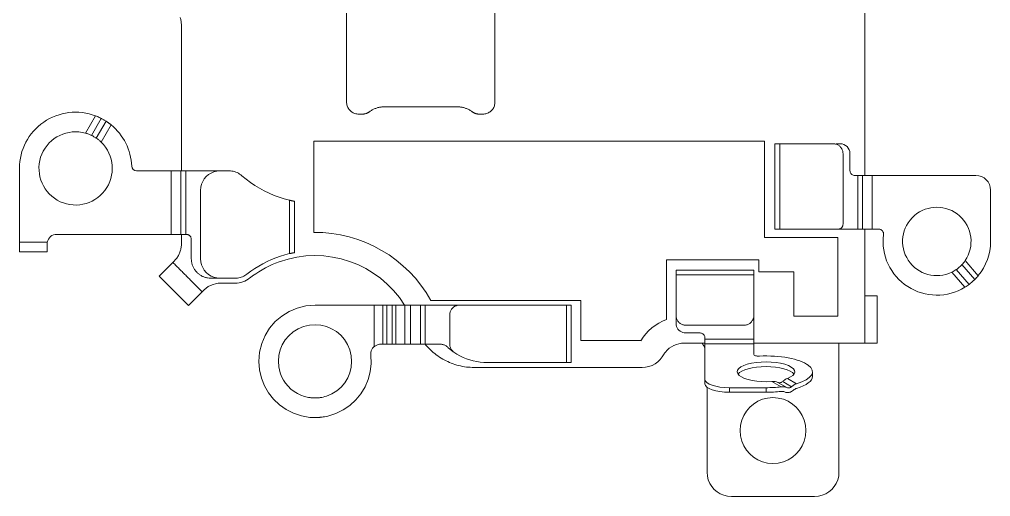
# Model space of a CAD drawing. Header units: millimetres. Extents: x 1863 to 2194, y 977 to 1295.
# Drawn here: x 2051.19 to 2071.07, y 1163.31 to 1173.08 of the extents above; entities that cross this region are included whole.
import ezdxf

# ---------------------------------------------------------------- set-up
doc = ezdxf.new("R2010")
doc.units = ezdxf.units.MM
doc.layers.add('2', color=7, linetype='Continuous', true_color=0xffffff)

msp = doc.modelspace()

# ---------------------------------------------------------------- linework, layer by layer
at = {"layer": '2', "color": 35, "linetype": 'Continuous', "lineweight": 18}
for p, q in [((2052.547, 1170.751), (2052.751, 1171.104)), ((2052.668, 1170.705), (2052.868, 1171.052)), ((2052.965, 1170.996), (2052.765, 1170.649)), ((2053.068, 1170.921), (2052.864, 1170.568)), ((2066.655, 1168.785), (2066.655, 1170.535)), ((2068.191, 1170.335), (2068.191, 1169.985)), ((2051.192, 1168.32), (2051.192, 1170.03)), ((2055.483, 1169.98), (2053.591, 1169.98)), ((2054.299, 1168.68), (2054.299, 1169.98)), ((2054.499, 1169.98), (2054.499, 1168.68)), ((2054.599, 1169.98), (2054.599, 1168.68)), ((2055.172, 1169.959), (2055.114, 1169.935)), ((2055.233, 1169.974), (2055.172, 1169.959)), ((2055.298, 1169.98), (2055.233, 1169.974)), ((2055.512, 1169.979), (2055.483, 1169.98)), ((2055.541, 1169.975), (2055.512, 1169.979)), ((2055.569, 1169.97), (2055.541, 1169.975)), ((2055.597, 1169.963), (2055.569, 1169.97)), ((2055.624, 1169.954), (2055.597, 1169.963)), ((2055.65, 1169.943), (2055.624, 1169.954)), ((2068.191, 1169.985), (2068.192, 1169.969)), ((2068.192, 1169.969), (2068.196, 1169.953)), ((2068.196, 1169.953), (2068.202, 1169.939)), ((2054.943, 1169.764), (2054.919, 1169.706)), ((2054.975, 1169.816), (2054.943, 1169.764)), ((2055.015, 1169.863), (2054.975, 1169.816)), ((2055.062, 1169.903), (2055.015, 1169.863)), ((2055.114, 1169.935), (2055.062, 1169.903)), ((2055.676, 1169.93), (2055.65, 1169.943)), ((2055.7, 1169.915), (2055.676, 1169.93)), ((2055.724, 1169.899), (2055.7, 1169.915)), ((2055.747, 1169.881), (2055.724, 1169.899)), ((2055.832, 1169.809), (2055.747, 1169.881)), ((2055.92, 1169.742), (2055.832, 1169.809)), ((2068.202, 1169.939), (2068.21, 1169.926)), ((2068.21, 1169.926), (2068.22, 1169.914)), ((2068.22, 1169.914), (2068.232, 1169.904)), ((2068.232, 1169.904), (2068.245, 1169.896)), ((2068.245, 1169.896), (2068.259, 1169.89)), ((2068.259, 1169.89), (2068.274, 1169.886)), ((2068.274, 1169.886), (2068.29, 1169.885)), ((2068.349, 1169.885), (2068.449, 1169.885)), ((2068.349, 1168.785), (2068.349, 1169.885)), ((2068.449, 1169.885), (2070.769, 1169.885)), ((2068.449, 1168.785), (2068.449, 1169.885)), ((2068.649, 1169.885), (2068.649, 1168.785)), ((2054.904, 1169.645), (2054.899, 1169.58)), ((2054.899, 1169.58), (2054.899, 1168.182)), ((2054.919, 1169.706), (2054.904, 1169.645)), ((2056.012, 1169.68), (2055.92, 1169.742)), ((2056.106, 1169.622), (2056.012, 1169.68)), ((2056.203, 1169.569), (2056.106, 1169.622)), ((2056.303, 1169.52), (2056.203, 1169.569)), ((2071.069, 1169.585), (2071.069, 1168.535)), ((2056.404, 1169.477), (2056.303, 1169.52)), ((2056.508, 1169.439), (2056.404, 1169.477)), ((2056.614, 1169.406), (2056.508, 1169.439)), ((2056.722, 1169.378), (2056.614, 1169.406)), ((2056.722, 1168.285), (2056.722, 1169.378)), ((2066.754, 1168.785), (2066.655, 1168.785)), ((2068.779, 1168.785), (2067.965, 1168.785)), ((2054.499, 1168.68), (2051.957, 1168.68)), ((2054.599, 1168.68), (2054.499, 1168.68)), ((2051.192, 1168.52), (2051.761, 1168.52)), ((2051.757, 1168.48), (2051.757, 1168.32)), ((2051.757, 1168.32), (2051.192, 1168.32)), ((2054.899, 1168.182), (2054.904, 1168.117)), ((2056.352, 1168.163), (2056.442, 1168.2)), ((2056.442, 1168.2), (2056.534, 1168.232)), ((2056.534, 1168.232), (2056.627, 1168.261)), ((2056.627, 1168.261), (2056.722, 1168.285)), ((2054.05, 1167.822), (2054.333, 1168.105)), ((2054.904, 1168.117), (2054.919, 1168.056)), ((2054.919, 1168.056), (2054.943, 1167.998)), ((2054.943, 1167.998), (2054.975, 1167.946)), ((2055.928, 1167.925), (2056.009, 1167.98)), ((2056.009, 1167.98), (2056.091, 1168.031)), ((2056.091, 1168.031), (2056.176, 1168.079)), ((2056.176, 1168.079), (2056.263, 1168.123)), ((2056.263, 1168.123), (2056.352, 1168.163)), ((2070.747, 1167.758), (2070.484, 1168.061)), ((2070.549, 1168.143), (2070.817, 1167.834)), ((2054.65, 1167.222), (2054.05, 1167.822)), ((2054.975, 1167.946), (2055.015, 1167.899)), ((2055.015, 1167.899), (2055.062, 1167.859)), ((2055.062, 1167.859), (2055.114, 1167.827)), ((2055.114, 1167.827), (2055.172, 1167.802)), ((2055.172, 1167.802), (2055.233, 1167.787)), ((2055.233, 1167.787), (2055.298, 1167.781)), ((2055.298, 1167.781), (2055.604, 1167.781)), ((2055.604, 1167.781), (2055.63, 1167.782)), ((2055.63, 1167.782), (2055.657, 1167.785)), ((2055.657, 1167.785), (2055.683, 1167.789)), ((2055.683, 1167.789), (2055.709, 1167.795)), ((2055.709, 1167.795), (2055.734, 1167.803)), ((2055.734, 1167.803), (2055.758, 1167.813)), ((2055.758, 1167.813), (2055.782, 1167.824)), ((2055.782, 1167.824), (2055.806, 1167.836)), ((2055.806, 1167.836), (2055.828, 1167.851)), ((2055.828, 1167.851), (2055.85, 1167.866)), ((2055.85, 1167.866), (2055.928, 1167.925)), ((2064.633, 1167.95), (2064.633, 1167.85)), ((2066.223, 1167.95), (2064.633, 1167.95)), ((2066.223, 1167.85), (2064.633, 1167.85)), ((2066.223, 1167.95), (2066.223, 1166.221)), ((2070.545, 1167.598), (2070.277, 1167.906)), ((2070.367, 1167.959), (2070.631, 1167.656)), ((2054.932, 1167.505), (2054.65, 1167.222)), ((2068.495, 1167.42), (2068.745, 1167.42)), ((2068.745, 1167.42), (2068.745, 1166.453)), ((2056.878, 1167.171), (2056.713, 1167.102)), ((2057.055, 1167.215), (2056.878, 1167.171)), ((2057.242, 1167.23), (2057.055, 1167.215)), ((2058.713, 1167.23), (2057.242, 1167.23)), ((2058.453, 1166.38), (2058.453, 1167.23)), ((2058.633, 1166.43), (2058.633, 1167.23)), ((2058.713, 1167.23), (2059.498, 1167.23)), ((2058.713, 1166.43), (2058.713, 1167.23)), ((2058.818, 1167.23), (2058.818, 1166.43)), ((2058.898, 1167.23), (2058.898, 1166.43)), ((2059.078, 1166.43), (2059.078, 1167.23)), ((2059.198, 1167.23), (2059.198, 1166.43)), ((2059.398, 1167.23), (2059.398, 1166.43)), ((2059.498, 1167.23), (2059.498, 1166.43)), ((2060.037, 1167.148), (2060.057, 1167.171)), ((2060.057, 1167.171), (2060.08, 1167.191)), ((2060.106, 1167.207), (2060.08, 1167.191)), ((2060.135, 1167.22), (2060.106, 1167.207)), ((2060.166, 1167.227), (2060.135, 1167.22)), ((2062.387, 1167.23), (2060.166, 1167.23)), ((2062.387, 1167.23), (2062.387, 1166.054)), ((2062.487, 1166.054), (2062.487, 1167.23)), ((2056.563, 1167.008), (2056.429, 1166.893)), ((2056.713, 1167.102), (2056.563, 1167.008)), ((2059.999, 1167.03), (2060.001, 1167.062)), ((2059.999, 1167.03), (2059.999, 1166.433)), ((2060.009, 1167.093), (2060.001, 1167.062)), ((2060.021, 1167.122), (2060.009, 1167.093)), ((2060.037, 1167.148), (2060.021, 1167.122)), ((2064.633, 1167.02), (2064.633, 1166.86)), ((2056.429, 1166.893), (2056.314, 1166.759)), ((2056.896, 1166.746), (2057.009, 1166.793)), ((2057.009, 1166.793), (2057.127, 1166.821)), ((2057.127, 1166.821), (2057.246, 1166.83)), ((2057.246, 1166.83), (2057.362, 1166.82)), ((2057.362, 1166.82), (2057.475, 1166.793)), ((2057.475, 1166.793), (2057.581, 1166.749)), ((2064.633, 1166.86), (2064.636, 1166.828)), ((2064.636, 1166.828), (2064.643, 1166.797)), ((2064.643, 1166.797), (2064.655, 1166.768)), ((2056.221, 1166.609), (2056.151, 1166.444)), ((2056.314, 1166.759), (2056.221, 1166.609)), ((2056.633, 1166.518), (2056.707, 1166.606)), ((2056.707, 1166.606), (2056.796, 1166.683)), ((2056.796, 1166.683), (2056.896, 1166.746)), ((2057.581, 1166.749), (2057.68, 1166.689)), ((2057.68, 1166.689), (2057.768, 1166.615)), ((2057.768, 1166.615), (2057.845, 1166.527)), ((2064.655, 1166.768), (2064.671, 1166.742)), ((2064.671, 1166.742), (2064.691, 1166.719)), ((2064.691, 1166.719), (2064.715, 1166.699)), ((2064.715, 1166.699), (2064.741, 1166.683)), ((2064.741, 1166.683), (2064.77, 1166.671)), ((2064.77, 1166.671), (2064.8, 1166.663)), ((2064.8, 1166.663), (2064.833, 1166.661)), ((2064.833, 1166.661), (2065.123, 1166.661)), ((2065.123, 1166.661), (2065.14, 1166.659)), ((2065.14, 1166.659), (2065.155, 1166.655)), ((2065.155, 1166.655), (2065.169, 1166.649)), ((2065.169, 1166.649), (2065.182, 1166.641)), ((2065.182, 1166.641), (2065.194, 1166.631)), ((2065.194, 1166.631), (2065.204, 1166.619)), ((2065.204, 1166.619), (2065.212, 1166.606)), ((2065.212, 1166.606), (2065.218, 1166.592)), ((2065.218, 1166.592), (2065.222, 1166.576)), ((2065.222, 1166.576), (2065.223, 1166.563)), ((2056.151, 1166.444), (2056.107, 1166.267)), ((2056.529, 1166.313), (2056.573, 1166.419)), ((2056.573, 1166.419), (2056.633, 1166.518)), ((2057.845, 1166.527), (2057.908, 1166.426)), ((2057.908, 1166.426), (2057.955, 1166.313)), ((2058.442, 1166.372), (2058.466, 1166.392)), ((2058.466, 1166.392), (2058.492, 1166.408)), ((2058.492, 1166.408), (2058.521, 1166.42)), ((2058.521, 1166.42), (2058.56, 1166.43)), ((2058.56, 1166.43), (2058.713, 1166.43)), ((2058.713, 1166.43), (2059.398, 1166.43)), ((2059.814, 1166.43), (2059.398, 1166.43)), ((2059.814, 1166.43), (2059.829, 1166.43)), ((2059.829, 1166.43), (2059.844, 1166.428)), ((2059.844, 1166.428), (2059.859, 1166.425)), ((2059.859, 1166.425), (2059.873, 1166.421)), ((2059.873, 1166.421), (2059.887, 1166.416)), ((2059.887, 1166.416), (2059.901, 1166.41)), ((2059.901, 1166.41), (2059.914, 1166.403)), ((2059.914, 1166.403), (2059.927, 1166.395)), ((2059.927, 1166.395), (2059.939, 1166.386)), ((2059.939, 1166.386), (2059.951, 1166.376)), ((2059.951, 1166.376), (2059.963, 1166.365)), ((2059.999, 1166.433), (2060, 1166.413)), ((2060.002, 1166.394), (2060, 1166.413)), ((2060.002, 1166.394), (2060.007, 1166.376)), ((2060.007, 1166.376), (2060.013, 1166.358)), ((2065.163, 1166.454), (2065.182, 1166.427)), ((2065.182, 1166.427), (2065.199, 1166.398)), ((2065.199, 1166.398), (2065.215, 1166.37)), ((2065.223, 1165.618), (2065.223, 1166.563)), ((2065.223, 1166.531), (2066.223, 1166.531)), ((2066.223, 1166.437), (2065.223, 1166.437)), ((2067.966, 1163.813), (2067.966, 1166.454)), ((2068.745, 1166.453), (2068.496, 1166.453)), ((2056.107, 1166.267), (2056.092, 1166.08)), ((2056.492, 1166.084), (2056.501, 1166.2)), ((2056.501, 1166.2), (2056.529, 1166.313)), ((2057.955, 1166.313), (2057.983, 1166.195)), ((2057.983, 1166.195), (2057.992, 1166.076)), ((2058.384, 1166.23), (2058.386, 1166.262)), ((2058.384, 1166.215), (2058.384, 1166.217)), ((2058.384, 1166.212), (2058.384, 1166.215)), ((2058.384, 1166.21), (2058.384, 1166.212)), ((2058.384, 1166.208), (2058.384, 1166.21)), ((2058.391, 1166.036), (2058.384, 1166.208)), ((2058.386, 1166.262), (2058.394, 1166.293)), ((2058.394, 1166.293), (2058.406, 1166.322)), ((2058.406, 1166.322), (2058.422, 1166.348)), ((2058.422, 1166.348), (2058.442, 1166.372)), ((2059.963, 1166.365), (2059.976, 1166.353)), ((2059.976, 1166.353), (2059.989, 1166.342)), ((2059.989, 1166.342), (2060.002, 1166.331)), ((2060.002, 1166.331), (2060.015, 1166.32)), ((2060.021, 1166.34), (2060.013, 1166.358)), ((2060.015, 1166.32), (2060.029, 1166.309)), ((2060.021, 1166.34), (2060.031, 1166.324)), ((2060.029, 1166.309), (2060.042, 1166.299)), ((2060.042, 1166.308), (2060.031, 1166.324)), ((2060.054, 1166.294), (2060.042, 1166.308)), ((2060.042, 1166.299), (2060.056, 1166.289)), ((2060.054, 1166.294), (2060.07, 1166.279)), ((2060.056, 1166.289), (2060.07, 1166.278)), ((2060.07, 1166.278), (2060.084, 1166.269)), ((2060.084, 1166.269), (2060.145, 1166.229)), ((2060.145, 1166.229), (2060.209, 1166.193)), ((2060.209, 1166.193), (2060.274, 1166.161)), ((2065.215, 1166.37), (2065.223, 1166.351)), ((2056.092, 1166.08), (2056.106, 1165.905)), ((2056.5, 1165.965), (2056.492, 1166.084)), ((2057.992, 1166.076), (2057.982, 1165.96)), ((2058.372, 1165.869), (2058.391, 1166.036)), ((2060.274, 1166.161), (2060.341, 1166.133)), ((2060.341, 1166.133), (2060.41, 1166.109)), ((2060.41, 1166.109), (2060.48, 1166.089)), ((2060.48, 1166.089), (2060.551, 1166.074)), ((2060.551, 1166.074), (2060.623, 1166.063)), ((2060.623, 1166.063), (2060.696, 1166.056)), ((2060.696, 1166.056), (2060.769, 1166.054)), ((2060.769, 1166.054), (2062.487, 1166.054)), ((2056.106, 1165.905), (2056.144, 1165.738)), ((2056.529, 1165.846), (2056.5, 1165.965)), ((2056.559, 1165.77), (2056.529, 1165.846)), ((2057.955, 1165.847), (2057.911, 1165.741)), ((2057.982, 1165.96), (2057.955, 1165.847)), ((2058.33, 1165.708), (2058.372, 1165.869)), ((2067.423, 1165.772), (2067.423, 1165.866)), ((2056.144, 1165.738), (2056.206, 1165.58)), ((2056.206, 1165.58), (2056.29, 1165.435)), ((2056.596, 1165.698), (2056.559, 1165.77)), ((2056.641, 1165.631), (2056.596, 1165.698)), ((2056.693, 1165.57), (2056.641, 1165.631)), ((2057.851, 1165.643), (2057.777, 1165.554)), ((2057.911, 1165.741), (2057.851, 1165.643)), ((2058.266, 1165.557), (2058.33, 1165.708)), ((2066.78, 1165.559), (2066.595, 1165.669)), ((2066.899, 1165.543), (2066.718, 1165.65)), ((2066.815, 1165.669), (2066.995, 1165.562)), ((2066.912, 1165.731), (2067.097, 1165.621)), ((2056.29, 1165.435), (2056.393, 1165.304)), ((2056.75, 1165.514), (2056.693, 1165.57)), ((2056.813, 1165.465), (2056.75, 1165.514)), ((2056.881, 1165.423), (2056.813, 1165.465)), ((2056.953, 1165.388), (2056.881, 1165.423)), ((2057.03, 1165.361), (2056.953, 1165.388)), ((2057.588, 1165.415), (2057.475, 1165.368)), ((2057.689, 1165.477), (2057.588, 1165.415)), ((2057.777, 1165.554), (2057.689, 1165.477)), ((2058.078, 1165.29), (2058.181, 1165.417)), ((2058.181, 1165.417), (2058.266, 1165.557)), ((2065.266, 1165.549), (2065.266, 1163.813)), ((2065.723, 1165.541), (2066.473, 1165.541)), ((2065.723, 1165.541), (2065.723, 1165.447)), ((2065.723, 1165.447), (2066.473, 1165.447)), ((2066.473, 1165.541), (2066.473, 1165.447)), ((2056.393, 1165.304), (2056.514, 1165.19)), ((2056.514, 1165.19), (2056.651, 1165.093)), ((2057.11, 1165.342), (2057.03, 1165.361)), ((2057.144, 1165.337), (2057.11, 1165.342)), ((2057.208, 1165.331), (2057.192, 1165.331)), ((2057.272, 1165.331), (2057.208, 1165.331)), ((2057.28, 1165.331), (2057.272, 1165.331)), ((2057.288, 1165.331), (2057.28, 1165.331)), ((2057.323, 1165.335), (2057.309, 1165.333)), ((2057.337, 1165.336), (2057.323, 1165.335)), ((2057.35, 1165.337), (2057.337, 1165.336)), ((2057.38, 1165.343), (2057.35, 1165.337)), ((2057.411, 1165.349), (2057.38, 1165.343)), ((2057.443, 1165.358), (2057.411, 1165.349)), ((2057.475, 1165.368), (2057.443, 1165.358)), ((2057.957, 1165.179), (2058.078, 1165.29)), ((2066.217, 1165.207), (2066.139, 1165.14)), ((2066.305, 1165.262), (2066.217, 1165.207)), ((2066.402, 1165.303), (2066.305, 1165.262)), ((2066.505, 1165.328), (2066.402, 1165.303)), ((2066.615, 1165.337), (2066.505, 1165.328)), ((2066.724, 1165.328), (2066.615, 1165.337)), ((2066.829, 1165.303), (2066.724, 1165.328)), ((2066.926, 1165.262), (2066.829, 1165.303)), ((2067.014, 1165.207), (2066.926, 1165.262)), ((2067.093, 1165.14), (2067.014, 1165.207)), ((2056.651, 1165.093), (2056.802, 1165.017)), ((2056.802, 1165.017), (2056.965, 1164.963)), ((2057.504, 1164.96), (2057.668, 1165.012)), ((2057.668, 1165.012), (2057.82, 1165.085)), ((2057.82, 1165.085), (2057.957, 1165.179)), ((2066.071, 1165.061), (2066.016, 1164.973)), ((2066.139, 1165.14), (2066.071, 1165.061)), ((2067.16, 1165.061), (2067.093, 1165.14)), ((2067.215, 1164.973), (2067.16, 1165.061)), ((2056.965, 1164.963), (2057.139, 1164.934)), ((2057.139, 1164.934), (2057.155, 1164.934)), ((2057.155, 1164.934), (2057.172, 1164.932)), ((2057.172, 1164.932), (2057.189, 1164.931)), ((2057.189, 1164.931), (2057.205, 1164.931)), ((2057.205, 1164.931), (2057.237, 1164.93)), ((2057.237, 1164.93), (2057.266, 1164.93)), ((2057.266, 1164.93), (2057.28, 1164.931)), ((2057.28, 1164.931), (2057.293, 1164.931)), ((2057.293, 1164.931), (2057.308, 1164.932)), ((2057.329, 1164.934), (2057.337, 1164.934)), ((2057.337, 1164.934), (2057.344, 1164.934)), ((2057.344, 1164.934), (2057.351, 1164.935)), ((2057.351, 1164.935), (2057.365, 1164.936)), ((2057.365, 1164.936), (2057.378, 1164.938)), ((2057.378, 1164.938), (2057.392, 1164.94)), ((2057.392, 1164.94), (2057.407, 1164.942)), ((2057.407, 1164.942), (2057.423, 1164.944)), ((2057.423, 1164.944), (2057.439, 1164.947)), ((2057.439, 1164.947), (2057.471, 1164.953)), ((2057.471, 1164.953), (2057.504, 1164.96)), ((2065.976, 1164.876), (2065.95, 1164.772)), ((2066.016, 1164.973), (2065.976, 1164.876)), ((2067.256, 1164.876), (2067.215, 1164.973)), ((2067.282, 1164.772), (2067.256, 1164.876)), ((2065.95, 1164.772), (2065.941, 1164.663)), ((2065.941, 1164.663), (2065.95, 1164.553)), ((2067.29, 1164.663), (2067.282, 1164.772)), ((2067.282, 1164.553), (2067.29, 1164.663)), ((2065.95, 1164.553), (2065.976, 1164.449)), ((2065.976, 1164.449), (2066.016, 1164.352)), ((2067.215, 1164.352), (2067.256, 1164.449)), ((2067.256, 1164.449), (2067.282, 1164.553)), ((2066.016, 1164.352), (2066.071, 1164.264)), ((2066.071, 1164.264), (2066.139, 1164.186)), ((2067.093, 1164.186), (2067.16, 1164.264)), ((2067.16, 1164.264), (2067.215, 1164.352)), ((2066.139, 1164.186), (2066.217, 1164.118)), ((2066.217, 1164.118), (2066.305, 1164.063)), ((2066.305, 1164.063), (2066.402, 1164.022)), ((2066.402, 1164.022), (2066.505, 1163.997)), ((2066.505, 1163.997), (2066.615, 1163.988)), ((2066.615, 1163.988), (2066.724, 1163.997)), ((2066.724, 1163.997), (2066.829, 1164.022)), ((2066.829, 1164.022), (2066.926, 1164.063)), ((2066.926, 1164.063), (2067.014, 1164.118)), ((2067.014, 1164.118), (2067.093, 1164.186)), ((2065.266, 1163.813), (2065.272, 1163.732)), ((2067.96, 1163.732), (2067.966, 1163.813)), ((2065.272, 1163.732), (2065.291, 1163.655)), ((2065.291, 1163.655), (2065.321, 1163.583)), ((2067.91, 1163.583), (2067.941, 1163.655)), ((2067.941, 1163.655), (2067.96, 1163.732)), ((2065.321, 1163.583), (2065.362, 1163.517)), ((2065.362, 1163.517), (2065.412, 1163.459)), ((2065.412, 1163.459), (2065.47, 1163.409)), ((2065.47, 1163.409), (2065.536, 1163.368)), ((2067.695, 1163.368), (2067.761, 1163.409)), ((2067.761, 1163.409), (2067.819, 1163.459)), ((2067.819, 1163.459), (2067.87, 1163.517)), ((2067.87, 1163.517), (2067.91, 1163.583)), ((2065.536, 1163.368), (2065.608, 1163.338)), ((2065.608, 1163.338), (2065.685, 1163.319)), ((2065.685, 1163.319), (2065.766, 1163.312)), ((2065.766, 1163.312), (2067.465, 1163.312)), ((2067.465, 1163.312), (2067.546, 1163.319)), ((2067.546, 1163.319), (2067.624, 1163.338)), ((2067.624, 1163.338), (2067.695, 1163.368))]:
    msp.add_line(p, q, dxfattribs=at)
for centre, radius, start, end in [((2052.342, 1170.03), 1.15, 69.1582, 180), ((2052.342, 1170.03), 0.75, 74.1255, 45.8745), ((2052.342, 1170.03), 1.15, 2.2924, 50.8418), ((2067.99, 1170.334), 0.201, 0.194, 89.982), ((2053.591, 1170.08), 0.1, 182.293, 270), ((2070.769, 1169.585), 0.3, 360, 90), ((2069.969, 1168.535), 0.7, 325.9245, 296.0755), ((2068.779, 1168.685), 0.1, 352.8192, 90), ((2051.957, 1168.48), 0.2, 90, 168.4516), ((2057.243, 1166.007), 2.713, 29.1647, 90.4985), ((2069.969, 1168.535), 1.1, 172.8192, 301.567), ((2069.969, 1168.535), 1.1, 320.433, 360), ((2057.243, 1166.081), 2.164, 32.0654, 109.8179), ((2057.236, 1166.09), 2.154, 109.7398, 126.1555), ((2055.604, 1168.181), 0.499, 270.0264, 307.9748), ((2055.319, 1167.171), 0.51, 90.2623, 139.2057), ((2064.803, 1165.951), 1.052, 110.5818, 148.3396), ((2064.802, 1165.954), 0.5, 90, 140.809), ((2063.936, 1166.452), 0.499, 270.0054, 334.3946)]:
    msp.add_arc(centre, radius, start, end, dxfattribs=at)
for centre, major_axis, start_param, end_param in [((2066.323, 1166.221), (0.1, 0), 3.141593, 4.855737), ((2066.473, 1165.866), (-0.95, 0), 2.288276, 4.855737), ((2066.473, 1165.866), (-0.59, 0), 2.409829, 8.062146), ((2066.473, 1165.772), (-0.59, 0), 3.376639, 6.048154), ((2065.723, 1165.712), (-0.5, 0), 0, 1.570796), ((2065.723, 1165.618), (0.5, 0), 3.141593, 4.712389), ((2066.473, 1165.772), (-0.95, 0), 2.288276, 3.141597), ((2066.473, 1165.866), (-0.95, 0), 1.570796, 1.900514), ((2066.473, 1165.772), (-0.95, 0), 1.570796, 1.900514)]:
    msp.add_ellipse(centre, major_axis=major_axis, ratio=0.34202, start_param=start_param, end_param=end_param, dxfattribs=at)
for points, degree in [([(2068.495, 1169.885), (2068.495, 1183.619)], 1), ([(2060.926, 1171.39), (2060.926, 1176.1)], 1), ([(2057.888, 1175.066), (2057.888, 1171.39)], 1), ([(2054.484, 1173.119), (2054.49, 1173.094), (2054.496, 1173.068), (2054.503, 1173.043)], 3), ([(2054.503, 1173.043), (2054.505, 1173.016), (2054.507, 1172.989), (2054.509, 1172.961)], 3), ([(2054.509, 1172.961), (2054.509, 1169.98)], 1), ([(2057.888, 1171.39), (2057.889, 1171.377), (2057.89, 1171.363), (2057.891, 1171.35)], 3), ([(2057.891, 1171.35), (2057.894, 1171.337), (2057.897, 1171.324), (2057.9, 1171.311)], 3), ([(2060.914, 1171.311), (2060.917, 1171.324), (2060.92, 1171.337), (2060.923, 1171.35)], 3), ([(2060.923, 1171.35), (2060.924, 1171.363), (2060.925, 1171.377), (2060.926, 1171.39)], 3), ([(2057.9, 1171.311), (2057.905, 1171.299), (2057.91, 1171.287), (2057.915, 1171.275)], 3), ([(2057.915, 1171.275), (2057.922, 1171.264), (2057.929, 1171.254), (2057.936, 1171.243)], 3), ([(2057.936, 1171.243), (2057.944, 1171.233), (2057.952, 1171.223), (2057.96, 1171.214)], 3), ([(2057.96, 1171.214), (2057.97, 1171.205), (2057.98, 1171.197), (2057.989, 1171.189)], 3), ([(2057.989, 1171.189), (2058, 1171.182), (2058.011, 1171.175), (2058.022, 1171.168)], 3), ([(2058.022, 1171.168), (2058.034, 1171.163), (2058.046, 1171.158), (2058.058, 1171.153)], 3), ([(2058.058, 1171.153), (2058.071, 1171.15), (2058.084, 1171.147), (2058.097, 1171.144)], 3), ([(2058.256, 1171.145), (2058.261, 1171.146), (2058.267, 1171.148), (2058.272, 1171.149)], 3), ([(2058.272, 1171.149), (2058.277, 1171.15), (2058.282, 1171.152), (2058.287, 1171.153)], 3), ([(2058.287, 1171.153), (2058.292, 1171.155), (2058.297, 1171.157), (2058.302, 1171.159)], 3), ([(2058.302, 1171.159), (2058.307, 1171.161), (2058.312, 1171.163), (2058.317, 1171.165)], 3), ([(2058.317, 1171.165), (2058.321, 1171.168), (2058.326, 1171.17), (2058.331, 1171.173)], 3), ([(2058.331, 1171.173), (2058.335, 1171.176), (2058.34, 1171.178), (2058.344, 1171.181)], 3), ([(2058.344, 1171.181), (2058.349, 1171.184), (2058.353, 1171.187), (2058.358, 1171.19)], 3), ([(2058.358, 1171.19), (2058.366, 1171.197), (2058.375, 1171.203), (2058.384, 1171.209)], 3), ([(2058.384, 1171.209), (2058.394, 1171.214), (2058.403, 1171.22), (2058.412, 1171.226)], 3), ([(2058.412, 1171.226), (2058.422, 1171.231), (2058.431, 1171.236), (2058.441, 1171.24)], 3), ([(2058.441, 1171.24), (2058.45, 1171.245), (2058.46, 1171.249), (2058.47, 1171.253)], 3), ([(2058.47, 1171.253), (2058.48, 1171.257), (2058.49, 1171.261), (2058.5, 1171.265)], 3), ([(2058.5, 1171.265), (2058.51, 1171.268), (2058.521, 1171.271), (2058.531, 1171.274)], 3), ([(2058.531, 1171.274), (2058.541, 1171.276), (2058.552, 1171.279), (2058.562, 1171.281)], 3), ([(2058.562, 1171.281), (2058.573, 1171.283), (2058.583, 1171.284), (2058.594, 1171.286)], 3), ([(2058.594, 1171.286), (2058.605, 1171.287), (2058.615, 1171.288), (2058.626, 1171.289)], 3), ([(2058.626, 1171.289), (2058.637, 1171.29), (2058.648, 1171.29), (2058.659, 1171.29)], 3), ([(2058.659, 1171.29), (2060.157, 1171.29)], 1), ([(2060.157, 1171.29), (2060.168, 1171.29), (2060.178, 1171.29), (2060.189, 1171.289)], 3), ([(2060.189, 1171.289), (2060.2, 1171.288), (2060.21, 1171.287), (2060.221, 1171.286)], 3), ([(2060.221, 1171.286), (2060.232, 1171.284), (2060.242, 1171.283), (2060.253, 1171.281)], 3), ([(2060.253, 1171.281), (2060.263, 1171.279), (2060.274, 1171.276), (2060.284, 1171.274)], 3), ([(2060.284, 1171.274), (2060.294, 1171.271), (2060.304, 1171.268), (2060.315, 1171.265)], 3), ([(2060.315, 1171.265), (2060.325, 1171.261), (2060.335, 1171.257), (2060.345, 1171.253)], 3), ([(2060.345, 1171.253), (2060.354, 1171.249), (2060.364, 1171.245), (2060.374, 1171.24)], 3), ([(2060.374, 1171.24), (2060.383, 1171.236), (2060.393, 1171.231), (2060.402, 1171.226)], 3), ([(2060.402, 1171.226), (2060.412, 1171.22), (2060.421, 1171.214), (2060.43, 1171.209)], 3), ([(2060.43, 1171.209), (2060.439, 1171.203), (2060.448, 1171.197), (2060.457, 1171.19)], 3), ([(2060.457, 1171.19), (2060.461, 1171.187), (2060.465, 1171.184), (2060.47, 1171.181)], 3), ([(2060.47, 1171.181), (2060.474, 1171.178), (2060.479, 1171.176), (2060.483, 1171.173)], 3), ([(2060.483, 1171.173), (2060.488, 1171.17), (2060.493, 1171.168), (2060.498, 1171.165)], 3), ([(2060.498, 1171.165), (2060.502, 1171.163), (2060.507, 1171.161), (2060.512, 1171.159)], 3), ([(2060.512, 1171.159), (2060.517, 1171.157), (2060.522, 1171.155), (2060.527, 1171.153)], 3), ([(2060.527, 1171.153), (2060.532, 1171.152), (2060.537, 1171.15), (2060.542, 1171.149)], 3), ([(2060.542, 1171.149), (2060.548, 1171.148), (2060.553, 1171.146), (2060.558, 1171.145)], 3), ([(2060.719, 1171.144), (2060.731, 1171.147), (2060.744, 1171.15), (2060.757, 1171.153)], 3), ([(2060.757, 1171.153), (2060.769, 1171.158), (2060.781, 1171.163), (2060.792, 1171.168)], 3), ([(2060.792, 1171.168), (2060.803, 1171.175), (2060.814, 1171.182), (2060.825, 1171.189)], 3), ([(2060.825, 1171.189), (2060.835, 1171.197), (2060.844, 1171.205), (2060.854, 1171.214)], 3), ([(2060.854, 1171.214), (2060.862, 1171.223), (2060.87, 1171.233), (2060.879, 1171.243)], 3), ([(2060.879, 1171.243), (2060.885, 1171.254), (2060.892, 1171.264), (2060.899, 1171.275)], 3), ([(2060.899, 1171.275), (2060.904, 1171.287), (2060.909, 1171.299), (2060.914, 1171.311)], 3), ([(2058.097, 1171.144), (2058.11, 1171.143), (2058.124, 1171.142), (2058.137, 1171.141)], 3), ([(2058.137, 1171.141), (2058.208, 1171.141)], 1), ([(2058.208, 1171.141), (2058.214, 1171.141), (2058.219, 1171.141), (2058.224, 1171.141)], 3), ([(2058.224, 1171.141), (2058.23, 1171.142), (2058.235, 1171.142), (2058.24, 1171.143)], 3), ([(2058.24, 1171.143), (2058.246, 1171.143), (2058.251, 1171.144), (2058.256, 1171.145)], 3), ([(2060.558, 1171.145), (2060.563, 1171.144), (2060.568, 1171.143), (2060.574, 1171.143)], 3), ([(2060.574, 1171.143), (2060.579, 1171.142), (2060.584, 1171.142), (2060.59, 1171.141)], 3), ([(2060.59, 1171.141), (2060.595, 1171.141), (2060.6, 1171.141), (2060.606, 1171.141)], 3), ([(2060.606, 1171.141), (2060.678, 1171.141)], 1), ([(2060.678, 1171.141), (2060.692, 1171.142), (2060.705, 1171.143), (2060.719, 1171.144)], 3), ([(2057.219, 1170.59), (2066.445, 1170.59)], 1), ([(2057.219, 1168.72), (2057.219, 1170.59)], 1), ([(2066.445, 1170.59), (2066.445, 1168.618)], 1), ([(2066.655, 1170.535), (2066.754, 1170.535)], 1), ([(2066.754, 1170.535), (2067.849, 1170.535)], 1), ([(2066.754, 1168.785), (2066.754, 1170.535)], 1), ([(2067.849, 1170.535), (2067.859, 1170.534), (2067.87, 1170.533), (2067.881, 1170.532)], 3), ([(2067.881, 1170.532), (2067.891, 1170.53), (2067.902, 1170.527), (2067.912, 1170.525)], 3), ([(2067.912, 1170.535), (2067.99, 1170.535)], 1), ([(2067.912, 1170.525), (2067.921, 1170.521), (2067.931, 1170.517), (2067.941, 1170.512)], 3), ([(2067.941, 1170.512), (2067.949, 1170.507), (2067.958, 1170.502), (2067.967, 1170.496)], 3), ([(2067.967, 1170.496), (2067.975, 1170.49), (2067.982, 1170.483), (2067.99, 1170.476)], 3), ([(2067.99, 1170.476), (2067.997, 1170.469), (2068.003, 1170.461), (2068.01, 1170.453)], 3), ([(2068.01, 1170.453), (2068.016, 1170.444), (2068.021, 1170.436), (2068.026, 1170.427)], 3), ([(2068.026, 1170.427), (2068.03, 1170.417), (2068.034, 1170.408), (2068.038, 1170.398)], 3), ([(2068.038, 1170.398), (2068.041, 1170.388), (2068.043, 1170.378), (2068.046, 1170.367)], 3), ([(2068.046, 1170.367), (2068.047, 1170.356), (2068.048, 1170.346), (2068.049, 1170.335)], 3), ([(2068.049, 1170.335), (2068.049, 1168.885)], 1), ([(2054.599, 1169.98), (2055.298, 1169.98)], 1), ([(2068.29, 1169.885), (2068.349, 1169.885)], 1), ([(2056.742, 1169.373), (2056.745, 1169.372), (2056.748, 1169.371), (2056.751, 1169.37)], 3), ([(2056.751, 1169.37), (2056.754, 1169.37), (2056.757, 1169.369), (2056.76, 1169.368)], 3), ([(2056.76, 1169.368), (2056.763, 1169.368), (2056.766, 1169.368), (2056.769, 1169.367)], 3), ([(2056.793, 1169.362), (2056.795, 1169.362), (2056.797, 1169.361), (2056.799, 1169.361)], 3), ([(2056.799, 1169.361), (2056.801, 1169.36), (2056.803, 1169.36), (2056.805, 1169.359)], 3), ([(2056.805, 1169.359), (2056.807, 1169.359), (2056.808, 1169.358), (2056.81, 1169.358)], 3), ([(2056.817, 1169.357), (2056.819, 1169.357), (2056.82, 1169.357), (2056.822, 1169.357)], 3), ([(2056.822, 1169.357), (2056.822, 1168.306)], 1), ([(2067.949, 1168.785), (2066.754, 1168.785)], 1), ([(2067.965, 1168.786), (2067.96, 1168.786), (2067.954, 1168.785), (2067.949, 1168.785)], 3), ([(2067.98, 1168.79), (2067.975, 1168.789), (2067.97, 1168.788), (2067.965, 1168.786)], 3), ([(2067.995, 1168.796), (2067.99, 1168.794), (2067.985, 1168.792), (2067.98, 1168.79)], 3), ([(2068.008, 1168.804), (2068.003, 1168.802), (2067.999, 1168.799), (2067.995, 1168.796)], 3), ([(2068.019, 1168.814), (2068.015, 1168.811), (2068.012, 1168.808), (2068.008, 1168.804)], 3), ([(2068.029, 1168.826), (2068.026, 1168.822), (2068.023, 1168.818), (2068.019, 1168.814)], 3), ([(2068.037, 1168.839), (2068.035, 1168.835), (2068.032, 1168.83), (2068.029, 1168.826)], 3), ([(2068.043, 1168.853), (2068.041, 1168.849), (2068.039, 1168.844), (2068.037, 1168.839)], 3), ([(2068.047, 1168.869), (2068.046, 1168.864), (2068.045, 1168.858), (2068.043, 1168.853)], 3), ([(2068.049, 1168.885), (2068.048, 1168.879), (2068.048, 1168.874), (2068.047, 1168.869)], 3), ([(2068.495, 1166.454), (2068.495, 1168.785)], 1), ([(2054.509, 1168.68), (2054.509, 1168.489)], 1), ([(2054.61, 1168.68), (2054.599, 1168.68)], 1), ([(2054.626, 1168.679), (2054.621, 1168.679), (2054.615, 1168.679), (2054.61, 1168.68)], 3), ([(2054.641, 1168.675), (2054.636, 1168.676), (2054.631, 1168.677), (2054.626, 1168.679)], 3), ([(2054.656, 1168.669), (2054.651, 1168.671), (2054.646, 1168.673), (2054.641, 1168.675)], 3), ([(2054.669, 1168.661), (2054.664, 1168.663), (2054.66, 1168.666), (2054.656, 1168.669)], 3), ([(2054.68, 1168.651), (2054.676, 1168.654), (2054.672, 1168.657), (2054.669, 1168.661)], 3), ([(2054.69, 1168.639), (2054.687, 1168.643), (2054.684, 1168.647), (2054.68, 1168.651)], 3), ([(2054.698, 1168.626), (2054.696, 1168.63), (2054.693, 1168.635), (2054.69, 1168.639)], 3), ([(2054.704, 1168.612), (2054.702, 1168.617), (2054.7, 1168.621), (2054.698, 1168.626)], 3), ([(2054.708, 1168.597), (2054.707, 1168.602), (2054.706, 1168.607), (2054.704, 1168.612)], 3), ([(2054.71, 1168.581), (2054.709, 1168.586), (2054.709, 1168.591), (2054.708, 1168.597)], 3), ([(2054.71, 1168.182), (2054.71, 1168.581)], 1), ([(2066.445, 1168.618), (2067.945, 1168.618)], 1), ([(2067.945, 1168.618), (2067.945, 1167.003)], 1), ([(2054.495, 1168.372), (2054.492, 1168.359), (2054.488, 1168.347), (2054.485, 1168.334)], 3), ([(2054.503, 1168.41), (2054.5, 1168.397), (2054.498, 1168.384), (2054.495, 1168.372)], 3), ([(2054.508, 1168.449), (2054.506, 1168.436), (2054.505, 1168.423), (2054.503, 1168.41)], 3), ([(2054.509, 1168.489), (2054.509, 1168.476), (2054.508, 1168.463), (2054.508, 1168.449)], 3), ([(2054.39, 1168.164), (2054.381, 1168.154), (2054.372, 1168.145), (2054.363, 1168.135)], 3), ([(2054.414, 1168.195), (2054.406, 1168.185), (2054.398, 1168.174), (2054.39, 1168.164)], 3), ([(2054.436, 1168.228), (2054.429, 1168.217), (2054.421, 1168.206), (2054.414, 1168.195)], 3), ([(2054.455, 1168.262), (2054.448, 1168.251), (2054.442, 1168.239), (2054.436, 1168.228)], 3), ([(2054.471, 1168.297), (2054.466, 1168.286), (2054.46, 1168.274), (2054.455, 1168.262)], 3), ([(2054.485, 1168.334), (2054.48, 1168.322), (2054.476, 1168.31), (2054.471, 1168.297)], 3), ([(2054.715, 1168.117), (2054.713, 1168.139), (2054.711, 1168.16), (2054.71, 1168.182)], 3), ([(2056.732, 1168.287), (2056.729, 1168.286), (2056.725, 1168.286), (2056.722, 1168.285)], 3), ([(2056.742, 1168.29), (2056.738, 1168.289), (2056.735, 1168.288), (2056.732, 1168.287)], 3), ([(2056.75, 1168.291), (2056.747, 1168.29), (2056.745, 1168.29), (2056.742, 1168.29)], 3), ([(2056.76, 1168.293), (2056.757, 1168.292), (2056.754, 1168.291), (2056.75, 1168.291)], 3), ([(2056.769, 1168.295), (2056.766, 1168.294), (2056.763, 1168.293), (2056.76, 1168.293)], 3), ([(2056.81, 1168.304), (2056.808, 1168.303), (2056.807, 1168.303), (2056.805, 1168.303)], 3), ([(2056.814, 1168.304), (2056.813, 1168.304), (2056.811, 1168.304), (2056.81, 1168.304)], 3), ([(2056.82, 1168.305), (2056.818, 1168.305), (2056.816, 1168.305), (2056.814, 1168.304)], 3), ([(2056.822, 1168.306), (2056.821, 1168.306), (2056.821, 1168.305), (2056.82, 1168.305)], 3), ([(2054.363, 1168.135), (2054.333, 1168.105)], 1), ([(2054.333, 1168.105), (2054.932, 1167.505)], 1), ([(2054.73, 1168.055), (2054.725, 1168.076), (2054.72, 1168.096), (2054.715, 1168.117)], 3), ([(2054.754, 1167.998), (2054.746, 1168.017), (2054.738, 1168.036), (2054.73, 1168.055)], 3), ([(2054.787, 1167.945), (2054.776, 1167.963), (2054.765, 1167.98), (2054.754, 1167.998)], 3), ([(2064.433, 1168.16), (2064.433, 1166.936)], 1), ([(2066.323, 1168.16), (2064.433, 1168.16)], 1), ([(2066.323, 1167.91), (2066.323, 1168.16)], 1), ([(2054.827, 1167.899), (2054.813, 1167.914), (2054.8, 1167.93), (2054.787, 1167.945)], 3), ([(2054.873, 1167.859), (2054.858, 1167.872), (2054.842, 1167.885), (2054.827, 1167.899)], 3), ([(2054.926, 1167.826), (2054.908, 1167.837), (2054.891, 1167.848), (2054.873, 1167.859)], 3), ([(2054.983, 1167.802), (2054.964, 1167.81), (2054.945, 1167.818), (2054.926, 1167.826)], 3), ([(2055.045, 1167.787), (2055.024, 1167.792), (2055.004, 1167.797), (2054.983, 1167.802)], 3), ([(2055.11, 1167.781), (2055.088, 1167.783), (2055.066, 1167.785), (2055.045, 1167.787)], 3), ([(2055.298, 1167.781), (2055.11, 1167.781)], 1), ([(2055.911, 1167.787), (2055.929, 1167.801), (2055.948, 1167.815), (2055.966, 1167.829)], 3), ([(2064.633, 1167.85), (2064.633, 1167.02)], 1), ([(2067.044, 1167.91), (2066.323, 1167.91)], 1), ([(2067.044, 1167.003), (2067.044, 1167.91)], 1), ([(2055.317, 1167.682), (2055.604, 1167.682)], 1), ([(2060.166, 1167.23), (2059.498, 1167.23)], 1), ([(2062.682, 1167.329), (2059.612, 1167.329)], 1), ([(2062.487, 1167.23), (2062.387, 1167.23)], 1), ([(2062.682, 1166.504), (2062.682, 1167.329)], 1), ([(2064.636, 1166.987), (2064.638, 1166.977), (2064.641, 1166.967), (2064.643, 1166.957)], 3), ([(2067.945, 1167.003), (2067.044, 1167.003)], 1), ([(2064.643, 1166.957), (2064.647, 1166.947), (2064.651, 1166.937), (2064.655, 1166.928)], 3), ([(2064.671, 1166.902), (2064.666, 1166.91), (2064.661, 1166.919), (2064.655, 1166.928)], 3), ([(2064.691, 1166.878), (2064.685, 1166.886), (2064.678, 1166.894), (2064.671, 1166.902)], 3), ([(2064.691, 1166.878), (2064.699, 1166.872), (2064.707, 1166.865), (2064.715, 1166.858)], 3), ([(2064.741, 1166.842), (2064.732, 1166.848), (2064.723, 1166.853), (2064.715, 1166.858)], 3), ([(2064.77, 1166.83), (2064.76, 1166.834), (2064.75, 1166.838), (2064.741, 1166.842)], 3), ([(2064.77, 1166.83), (2064.78, 1166.828), (2064.79, 1166.825), (2064.8, 1166.823)], 3), ([(2064.8, 1166.823), (2064.811, 1166.822), (2064.822, 1166.821), (2064.833, 1166.82)], 3), ([(2066.023, 1166.82), (2064.833, 1166.82)], 1), ([(2066.055, 1166.823), (2066.044, 1166.822), (2066.033, 1166.821), (2066.023, 1166.82)], 3), ([(2066.055, 1166.823), (2066.065, 1166.825), (2066.076, 1166.828), (2066.086, 1166.83)], 3), ([(2066.115, 1166.842), (2066.105, 1166.838), (2066.096, 1166.834), (2066.086, 1166.83)], 3), ([(2066.141, 1166.858), (2066.132, 1166.853), (2066.124, 1166.848), (2066.115, 1166.842)], 3), ([(2066.164, 1166.878), (2066.157, 1166.872), (2066.149, 1166.865), (2066.141, 1166.858)], 3), ([(2066.164, 1166.878), (2066.171, 1166.886), (2066.178, 1166.894), (2066.184, 1166.902)], 3), ([(2066.201, 1166.928), (2066.195, 1166.919), (2066.19, 1166.91), (2066.184, 1166.902)], 3), ([(2066.213, 1166.957), (2066.209, 1166.947), (2066.205, 1166.937), (2066.201, 1166.928)], 3), ([(2059.498, 1166.43), (2059.506, 1166.42), (2059.514, 1166.41), (2059.521, 1166.4)], 3), ([(2059.521, 1166.4), (2059.558, 1166.363), (2059.595, 1166.325), (2059.632, 1166.288)], 3), ([(2063.907, 1166.504), (2062.682, 1166.504)], 1), ([(2064.802, 1166.454), (2065.223, 1166.454)], 1), ([(2066.223, 1166.454), (2068.495, 1166.454)], 1), ([(2059.632, 1166.288), (2059.673, 1166.255), (2059.714, 1166.223), (2059.755, 1166.19)], 3), ([(2059.755, 1166.19), (2059.799, 1166.162), (2059.844, 1166.135), (2059.889, 1166.108)], 3), ([(2059.889, 1166.108), (2059.936, 1166.086), (2059.984, 1166.064), (2060.032, 1166.042)], 3), ([(2060.032, 1166.042), (2060.082, 1166.026), (2060.132, 1166.009), (2060.183, 1165.993)], 3), ([(2060.183, 1165.993), (2060.235, 1165.983), (2060.288, 1165.973), (2060.34, 1165.964)], 3), ([(2060.34, 1165.964), (2060.394, 1165.96), (2060.448, 1165.957), (2060.502, 1165.953)], 3), ([(2060.502, 1165.953), (2063.936, 1165.953)], 1)]:
    msp.add_open_spline(points, degree=degree, dxfattribs=at)
for points, knots in [([(2052.751, 1171.104), (2052.772, 1171.096), (2052.793, 1171.088), (2052.832, 1171.07), (2052.851, 1171.061), (2052.868, 1171.052)], [0, 0, 0, 0, 0.5, 0.5, 1, 1, 1, 1]), ([(2052.822, 1171.075), (2052.812, 1171.08), (2052.8, 1171.084), (2052.777, 1171.095), (2052.764, 1171.1), (2052.751, 1171.104)], [0, 0, 0, 0, 0.5, 0.5, 1, 1, 1, 1]), ([(2053.007, 1170.968), (2052.994, 1170.977), (2052.98, 1170.987), (2052.957, 1171.002), (2052.949, 1171.006), (2052.933, 1171.016), (2052.917, 1171.026), (2052.901, 1171.035), (2052.885, 1171.044), (2052.877, 1171.048), (2052.861, 1171.056), (2052.853, 1171.06), (2052.837, 1171.068), (2052.83, 1171.071), (2052.822, 1171.075)], [0, 0, 0, 0, 0.25, 0.25, 0.375, 0.375, 0.5, 0.625, 0.625, 0.75, 0.75, 0.875, 0.875, 1, 1, 1, 1]), ([(2052.868, 1171.052), (2052.876, 1171.048), (2052.884, 1171.044), (2052.9, 1171.035), (2052.909, 1171.03), (2052.926, 1171.021), (2052.934, 1171.016), (2052.95, 1171.006), (2052.958, 1171.001), (2052.965, 1170.996)], [0, 0, 0, 0, 0.25, 0.25, 0.5, 0.5, 0.75, 0.75, 1, 1, 1, 1]), ([(2052.965, 1170.996), (2052.981, 1170.986), (2052.998, 1170.974), (2053.033, 1170.949), (2053.051, 1170.936), (2053.068, 1170.921)], [0, 0, 0, 0, 0.5, 0.5, 1, 1, 1, 1]), ([(2053.068, 1170.921), (2053.058, 1170.93), (2053.048, 1170.938), (2053.027, 1170.954), (2053.017, 1170.961), (2053.007, 1170.968)], [0, 0, 0, 0, 0.5, 0.5, 1, 1, 1, 1]), ([(2052.668, 1170.705), (2052.65, 1170.714), (2052.631, 1170.722), (2052.59, 1170.738), (2052.569, 1170.745), (2052.547, 1170.751)], [0, 0, 0, 0, 0.5, 0.5, 1, 1, 1, 1]), ([(2052.765, 1170.649), (2052.758, 1170.654), (2052.75, 1170.659), (2052.734, 1170.669), (2052.726, 1170.674), (2052.709, 1170.684), (2052.7, 1170.689), (2052.684, 1170.698), (2052.675, 1170.702), (2052.668, 1170.705)], [0, 0, 0, 0, 0.25, 0.25, 0.5, 0.5, 0.75, 0.75, 1, 1, 1, 1]), ([(2052.864, 1170.568), (2052.848, 1170.584), (2052.832, 1170.598), (2052.798, 1170.626), (2052.781, 1170.638), (2052.765, 1170.649)], [0, 0, 0, 0, 0.5, 0.5, 1, 1, 1, 1]), ([(2056.722, 1169.378), (2056.725, 1169.377), (2056.729, 1169.376), (2056.735, 1169.374), (2056.738, 1169.374), (2056.742, 1169.373)], [0, 0, 0, 0, 0.5, 0.5, 1, 1, 1, 1]), ([(2056.769, 1169.367), (2056.771, 1169.367), (2056.774, 1169.366), (2056.779, 1169.365), (2056.782, 1169.364), (2056.787, 1169.363), (2056.79, 1169.362), (2056.793, 1169.362)], [0, 0, 0, 0, 0.333333, 0.333333, 0.666667, 0.666667, 1, 1, 1, 1]), ([(2056.81, 1169.358), (2056.811, 1169.358), (2056.813, 1169.358), (2056.815, 1169.357), (2056.816, 1169.357), (2056.817, 1169.357)], [0, 0, 0, 0, 0.5, 0.5, 1, 1, 1, 1]), ([(2051.757, 1168.48), (2051.757, 1168.486), (2051.758, 1168.493), (2051.759, 1168.506), (2051.76, 1168.513), (2051.761, 1168.52)], [0, 0, 0, 0, 0.5, 0.5, 1, 1, 1, 1]), ([(2051.759, 1168.504), (2051.759, 1168.502), (2051.758, 1168.501), (2051.758, 1168.492), (2051.757, 1168.486), (2051.757, 1168.48)], [0, 0, 0, 0, 0.181954, 0.181954, 1, 1, 1, 1]), ([(2056.793, 1168.3), (2056.79, 1168.299), (2056.787, 1168.299), (2056.782, 1168.298), (2056.779, 1168.297), (2056.774, 1168.296), (2056.771, 1168.295), (2056.769, 1168.295)], [0, 0, 0, 0, 0.333333, 0.333333, 0.666667, 0.666667, 1, 1, 1, 1]), ([(2056.805, 1168.303), (2056.803, 1168.302), (2056.801, 1168.302), (2056.797, 1168.301), (2056.795, 1168.301), (2056.793, 1168.3)], [0, 0, 0, 0, 0.5, 0.5, 1, 1, 1, 1]), ([(2070.367, 1167.959), (2070.377, 1167.966), (2070.387, 1167.973), (2070.408, 1167.989), (2070.418, 1167.998), (2070.439, 1168.016), (2070.449, 1168.025), (2070.467, 1168.043), (2070.476, 1168.052), (2070.484, 1168.061)], [0, 0, 0, 0, 0.25, 0.25, 0.5, 0.5, 0.75, 0.75, 1, 1, 1, 1]), ([(2070.484, 1168.061), (2070.495, 1168.072), (2070.506, 1168.085), (2070.528, 1168.113), (2070.539, 1168.128), (2070.549, 1168.143)], [0, 0, 0, 0, 0.5, 0.5, 1, 1, 1, 1]), ([(2070.277, 1167.906), (2070.293, 1167.914), (2070.309, 1167.923), (2070.34, 1167.941), (2070.354, 1167.95), (2070.367, 1167.959)], [0, 0, 0, 0, 0.5, 0.5, 1, 1, 1, 1]), ([(2070.817, 1167.834), (2070.805, 1167.82), (2070.794, 1167.807), (2070.77, 1167.781), (2070.758, 1167.769), (2070.747, 1167.758)], [0, 0, 0, 0, 0.5, 0.5, 1, 1, 1, 1]), ([(2070.631, 1167.656), (2070.618, 1167.647), (2070.605, 1167.637), (2070.576, 1167.617), (2070.561, 1167.607), (2070.545, 1167.598)], [0, 0, 0, 0, 0.5, 0.5, 1, 1, 1, 1]), ([(2070.747, 1167.758), (2070.739, 1167.749), (2070.73, 1167.741), (2070.711, 1167.723), (2070.701, 1167.714), (2070.681, 1167.696), (2070.67, 1167.687), (2070.65, 1167.671), (2070.64, 1167.663), (2070.631, 1167.656)], [0, 0, 0, 0, 0.25, 0.25, 0.5, 0.5, 0.75, 0.75, 1, 1, 1, 1]), ([(2066.223, 1166.997), (2066.222, 1166.995), (2066.222, 1166.994), (2066.221, 1166.991), (2066.221, 1166.989), (2066.218, 1166.977), (2066.216, 1166.967), (2066.213, 1166.957)], [0, 0, 0, 0, 0.114741, 0.114741, 0.23021, 0.23021, 1, 1, 1, 1]), ([(2058.384, 1166.217), (2058.384, 1166.218), (2058.384, 1166.219), (2058.384, 1166.221), (2058.384, 1166.222), (2058.384, 1166.225), (2058.384, 1166.228), (2058.384, 1166.23)], [0, 0, 0, 0, 0.250018, 0.250018, 0.500043, 0.500043, 1, 1, 1, 1]), ([(2064.387, 1166.236), (2064.389, 1166.238), (2064.39, 1166.24), (2064.394, 1166.244), (2064.395, 1166.246), (2064.403, 1166.255), (2064.409, 1166.262), (2064.415, 1166.27)], [0, 0, 0, 0, 0.172519, 0.172519, 0.354152, 0.354152, 1, 1, 1, 1]), ([(2066.595, 1165.669), (2066.617, 1165.67), (2066.639, 1165.67), (2066.68, 1165.663), (2066.7, 1165.658), (2066.718, 1165.65)], [0, 0, 0, 0, 0.5, 0.5, 1, 1, 1, 1]), ([(2066.718, 1165.65), (2066.726, 1165.646), (2066.734, 1165.644), (2066.751, 1165.642), (2066.759, 1165.643), (2066.776, 1165.646), (2066.785, 1165.649), (2066.801, 1165.657), (2066.808, 1165.663), (2066.815, 1165.669)], [0, 0, 0, 0, 0.25, 0.25, 0.5, 0.5, 0.75, 0.75, 1, 1, 1, 1]), ([(2066.815, 1165.669), (2066.831, 1165.684), (2066.848, 1165.696), (2066.881, 1165.717), (2066.897, 1165.725), (2066.912, 1165.731)], [0, 0, 0, 0, 0.5, 0.5, 1, 1, 1, 1]), ([(2066.995, 1165.562), (2067.012, 1165.576), (2067.029, 1165.589), (2067.063, 1165.608), (2067.08, 1165.616), (2067.097, 1165.621)], [0, 0, 0, 0, 0.5, 0.5, 1, 1, 1, 1]), ([(2066.78, 1165.559), (2066.802, 1165.561), (2066.822, 1165.561), (2066.862, 1165.556), (2066.881, 1165.551), (2066.899, 1165.543)], [0, 0, 0, 0, 0.5, 0.5, 1, 1, 1, 1]), ([(2066.852, 1165.455), (2066.842, 1165.459), (2066.83, 1165.463), (2066.806, 1165.466), (2066.793, 1165.466), (2066.78, 1165.465)], [0, 0, 0, 0, 0.5, 0.5, 1, 1, 1, 1]), ([(2067.037, 1165.491), (2067.024, 1165.479), (2067.01, 1165.469), (2066.988, 1165.457), (2066.98, 1165.453), (2066.964, 1165.447), (2066.956, 1165.445), (2066.94, 1165.442), (2066.932, 1165.441), (2066.915, 1165.44), (2066.899, 1165.441), (2066.883, 1165.444), (2066.868, 1165.448), (2066.86, 1165.451), (2066.852, 1165.455)], [0, 0, 0, 0, 0.25, 0.25, 0.375, 0.375, 0.5, 0.5, 0.625, 0.625, 0.75, 0.875, 0.875, 1, 1, 1, 1]), ([(2066.899, 1165.543), (2066.906, 1165.539), (2066.914, 1165.537), (2066.931, 1165.536), (2066.939, 1165.536), (2066.956, 1165.539), (2066.965, 1165.542), (2066.981, 1165.55), (2066.988, 1165.556), (2066.995, 1165.562)], [0, 0, 0, 0, 0.25, 0.25, 0.5, 0.5, 0.75, 0.75, 1, 1, 1, 1]), ([(2067.097, 1165.527), (2067.087, 1165.524), (2067.077, 1165.52), (2067.057, 1165.508), (2067.047, 1165.5), (2067.037, 1165.491)], [0, 0, 0, 0, 0.5, 0.5, 1, 1, 1, 1]), ([(2057.192, 1165.331), (2057.188, 1165.332), (2057.184, 1165.332), (2057.176, 1165.333), (2057.172, 1165.334), (2057.16, 1165.335), (2057.152, 1165.336), (2057.144, 1165.337)], [0, 0, 0, 0, 0.250001, 0.250001, 0.500002, 0.500002, 1, 1, 1, 1]), ([(2057.309, 1165.333), (2057.307, 1165.333), (2057.305, 1165.333), (2057.302, 1165.332), (2057.3, 1165.332), (2057.295, 1165.332), (2057.291, 1165.332), (2057.288, 1165.331)], [0, 0, 0, 0, 0.250003, 0.250003, 0.500007, 0.500007, 1, 1, 1, 1]), ([(2057.308, 1164.932), (2057.31, 1164.932), (2057.312, 1164.932), (2057.315, 1164.932), (2057.317, 1164.933), (2057.322, 1164.933), (2057.326, 1164.933), (2057.329, 1164.934)], [0, 0, 0, 0, 0.250013, 0.250013, 0.500025, 0.500025, 1, 1, 1, 1])]:
    msp.add_open_spline(points, degree=3, knots=knots, dxfattribs=at)

doc.saveas('drawing.dxf')
